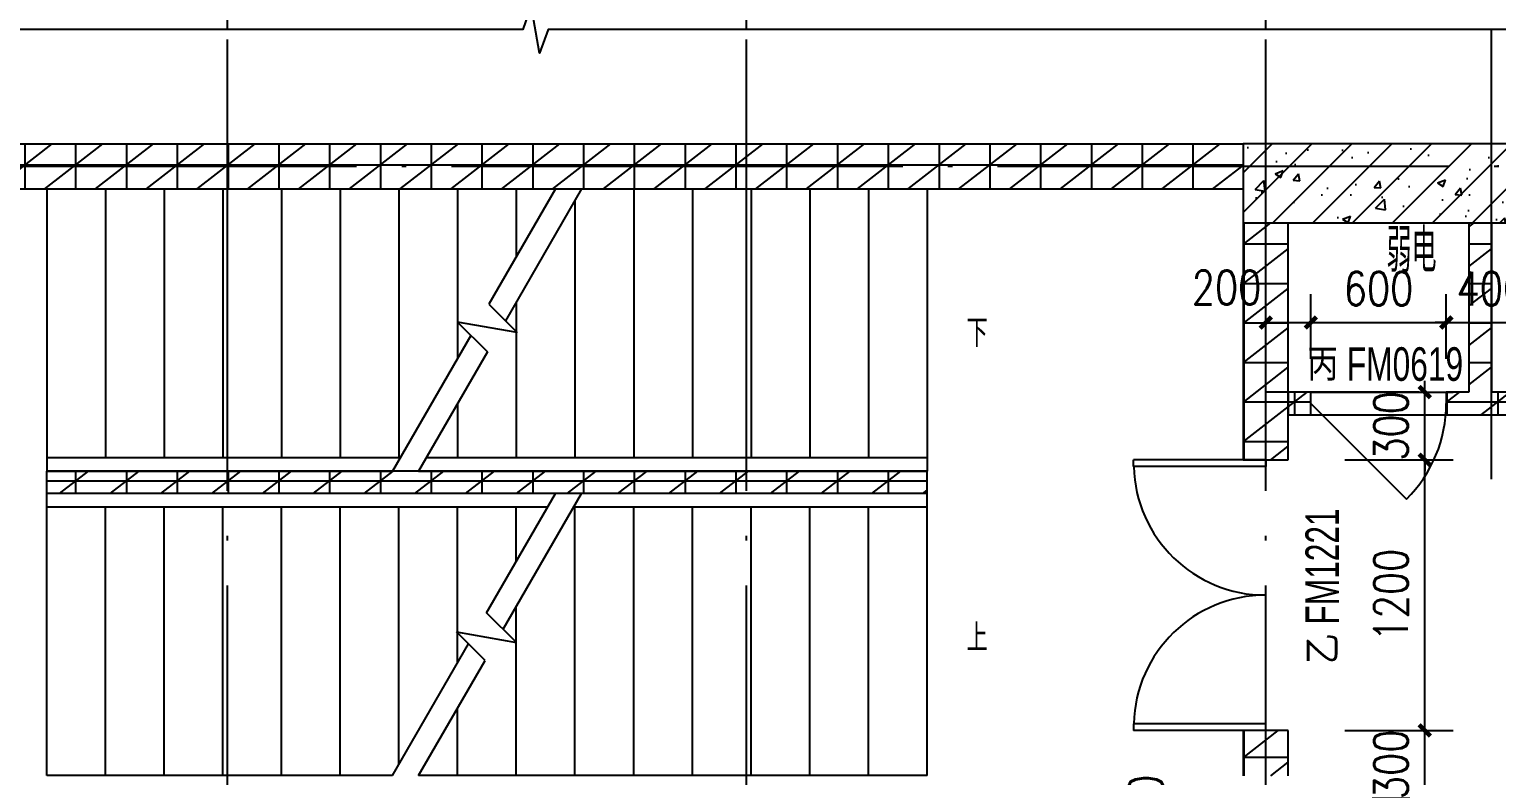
# Model space of a CAD drawing. Extents: x 718358 to 1668613, y -348838 to -159582.
# Drawn here: x 773769 to 780269, y -241406 to -238099 of the extents above; entities that cross this region are included whole.
import ezdxf

# ---------------------------------------------------------------- set-up
doc = ezdxf.new("R2010")
doc.units = 0
doc.header["$LTSCALE"] = 1000
doc.linetypes.add('DOTE', pattern=[2.42, 2, -0.2, 0.02, -0.2])
for name, color, linetype in [('建-墙体', 2, 'Continuous'), ('建-尺寸', 73, 'Continuous'), ('建-影线', 8, 'Continuous'), ('建-房间名', 7, 'Continuous'), ('建-柱子', 6, 'Continuous'), ('建-楼梯', 4, 'Continuous'), ('建-符号', 3, 'Continuous'), ('建-符号说明', 7, 'Continuous'), ('建-轴标', 3, 'Continuous'), ('建-轴网', 14, 'DOTE'), ('建-门', 4, 'Continuous'), ('建-门窗-编号', 7, 'Continuous')]:
    doc.layers.add(name, color=color, linetype=linetype)
doc.styles.add('_TCH_DIM', font='gt单线西文.shx', dxfattribs={"width": 0.8, "bigfont": 'gt单线中文.shx'})
doc.styles.add('_TCH_WINDOW', font='gt单线西文.shx', dxfattribs={"height": 3.5, "bigfont": 'gt单线中文.shx'})
doc.styles.add('DIM_FONT', font='SIMPLEX.shx', dxfattribs={"width": 0.8, "bigfont": 'GBCBIG.shx'})
doc.dimstyles.new('DIMN50', dxfattribs={"dimscale": 0.5, "dimtxt": 300, "dimasz": 100, "dimexe": 250, "dimexo": 300, "dimgap": 150, "dimtad": 1, "dimdec": 0, "dimzin": 0, "dimdsep": 46, "dimtxsty": 'DIM_FONT', "dimblk": 'ARCHTICK', "dimcen": 0.09, "dimdle": 1, "dimclrt": 7, "dimazin": 2, "dimtfac": 1, "dimtdec": 0, "dimtix": 1, "dimtmove": 2, "dimatfit": 3, "dimldrblk": 'ARCHTICK', "dimfxl": 1, "dimtolj": 1, "dimtzin": 0, "dimarcsym": 0})
pattern_1 = [(0, (0, 0), (0, 175), []), (37.875, (200, 0), (-84.807639, 109.038328), []), (90, (200, 0), (-225, 1e-14), [])]

# ---------------------------------------------------------------- blocks, each defined once
blk = doc.blocks.new('_ArchTick')
at = {"color": 0, "linetype": 'ByBlock', "const_width": 0.4}
blk.add_lwpolyline([(-0.5, -0.5), (0.5, 0.5)], dxfattribs=at)
blk = doc.blocks.new('*D3001')
at = {"layer": 'Defpoints', "color": 0, "transparency": 16777216}
for p in [(779445.9, -239398.1), (779245.9, -239708.6), (779445.9, -239708.6)]:
    blk.add_point(p, dxfattribs=at)
at = {"layer": '建-尺寸', "color": 0, "lineweight": -2, "transparency": 16777216}
for p, q in [((779245.9, -239558.6), (779245.9, -239273.1)), ((779445.9, -239558.6), (779445.9, -239273.1)), ((779245.4, -239398.1), (779446.4, -239398.1))]:
    blk.add_line(p, q, dxfattribs=at)
at = {"layer": '建-尺寸', "color": 0, "lineweight": -2, "transparency": 16777216, "xscale": 50, "yscale": 50, "zscale": 50, "rotation": 180}
blk.add_blockref('_ArchTick', (779245.9, -239398.1), dxfattribs=at)
at = {"layer": '建-尺寸', "color": 0, "lineweight": -2, "transparency": 16777216, "xscale": 50, "yscale": 50, "zscale": 50}
blk.add_blockref('_ArchTick', (779445.9, -239398.1), dxfattribs=at)
at = {"layer": '建-尺寸', "color": 7, "transparency": 16777216, "insert": (779072.5, -239243.1), "char_height": 150, "attachment_point": 5, "style": 'DIM_FONT'}
blk.add_mtext('\\A1;200', dxfattribs=at)
blk = doc.blocks.new('*D3002')
at = {"layer": 'Defpoints', "color": 0, "transparency": 16777216}
for p in [(780045.9, -239398.1), (779445.9, -239708.6), (780045.9, -239708.6)]:
    blk.add_point(p, dxfattribs=at)
at = {"layer": '建-尺寸', "color": 0, "lineweight": -2, "transparency": 16777216}
for p, q in [((779445.9, -239558.6), (779445.9, -239273.1)), ((780045.9, -239558.6), (780045.9, -239273.1)), ((779445.4, -239398.1), (780046.4, -239398.1))]:
    blk.add_line(p, q, dxfattribs=at)
at = {"layer": '建-尺寸', "color": 0, "lineweight": -2, "transparency": 16777216, "xscale": 50, "yscale": 50, "zscale": 50, "rotation": 180}
blk.add_blockref('_ArchTick', (779445.9, -239398.1), dxfattribs=at)
at = {"layer": '建-尺寸', "color": 0, "lineweight": -2, "transparency": 16777216, "xscale": 50, "yscale": 50, "zscale": 50}
blk.add_blockref('_ArchTick', (780045.9, -239398.1), dxfattribs=at)
at = {"layer": '建-尺寸', "color": 7, "transparency": 16777216, "insert": (779745.9, -239248.1), "char_height": 150, "attachment_point": 5, "style": 'DIM_FONT'}
blk.add_mtext('\\A1;600', dxfattribs=at)
blk = doc.blocks.new('*D3003')
at = {"layer": 'Defpoints', "color": 0, "transparency": 16777216}
for p in [(780445.9, -239398.1), (780045.9, -239708.6), (780445.9, -239708.6)]:
    blk.add_point(p, dxfattribs=at)
at = {"layer": '建-尺寸', "color": 0, "lineweight": -2, "transparency": 16777216}
for p, q in [((780045.9, -239558.6), (780045.9, -239273.1)), ((780445.9, -239558.6), (780445.9, -239273.1)), ((780045.9, -239398.1), (779995.9, -239398.1)), ((780045.9, -239398.1), (780445.9, -239398.1)), ((780445.9, -239398.1), (780495.9, -239398.1))]:
    blk.add_line(p, q, dxfattribs=at)
at = {"layer": '建-尺寸', "color": 0, "lineweight": -2, "transparency": 16777216, "xscale": 50, "yscale": 50, "zscale": 50}
blk.add_blockref('_ArchTick', (780045.9, -239398.1), dxfattribs=at)
at = {"layer": '建-尺寸', "color": 0, "lineweight": -2, "transparency": 16777216, "xscale": 50, "yscale": 50, "zscale": 50, "rotation": 180}
blk.add_blockref('_ArchTick', (780445.9, -239398.1), dxfattribs=at)
at = {"layer": '建-尺寸', "color": 7, "transparency": 16777216, "insert": (780245.9, -239248.1), "char_height": 150, "attachment_point": 5, "style": 'DIM_FONT'}
blk.add_mtext('\\A1;400', dxfattribs=at)
blk = doc.blocks.new('*D3020')
at = {"layer": 'Defpoints', "color": 0, "transparency": 16777216}
for p in [(779445.9, -241206), (779950.8, -241206), (779445.9, -241506.3)]:
    blk.add_point(p, dxfattribs=at)
at = {"layer": '建-尺寸', "color": 0, "lineweight": -2, "transparency": 16777216}
for p, q in [((779950.8, -241206), (779950.8, -241156)), ((779595.9, -241206), (780075.8, -241206)), ((779950.8, -241506.3), (779950.8, -241206)), ((779595.9, -241506.3), (780075.8, -241506.3)), ((779950.8, -241506.3), (779950.8, -241556.3))]:
    blk.add_line(p, q, dxfattribs=at)
at = {"layer": '建-尺寸', "color": 0, "lineweight": -2, "transparency": 16777216, "xscale": 50, "yscale": 50, "zscale": 50}
for p, rotation in [((779950.8, -241206), 270), ((779950.8, -241506.3), 90)]:
    blk.add_blockref('_ArchTick', p, dxfattribs=dict(at, rotation=rotation))
at = {"layer": '建-尺寸', "color": 7, "transparency": 16777216, "insert": (779800.8, -241356.2), "char_height": 150, "attachment_point": 5, "rotation": 90, "style": 'DIM_FONT'}
blk.add_mtext('\\A1;300', dxfattribs=at)
blk = doc.blocks.new('*D3021')
at = {"layer": 'Defpoints', "color": 0, "transparency": 16777216}
for p in [(779445.9, -240006.3), (779950.8, -240006.3), (779445.9, -241206)]:
    blk.add_point(p, dxfattribs=at)
at = {"layer": '建-尺寸', "color": 0, "lineweight": -2, "transparency": 16777216}
for p, q in [((779595.9, -240006.3), (780075.8, -240006.3)), ((779950.8, -241206.5), (779950.8, -240005.8)), ((779595.9, -241206), (780075.8, -241206))]:
    blk.add_line(p, q, dxfattribs=at)
at = {"layer": '建-尺寸', "color": 0, "lineweight": -2, "transparency": 16777216, "xscale": 50, "yscale": 50, "zscale": 50}
for p, rotation in [((779950.8, -240006.3), 90), ((779950.8, -241206), 270)]:
    blk.add_blockref('_ArchTick', p, dxfattribs=dict(at, rotation=rotation))
at = {"layer": '建-尺寸', "color": 7, "transparency": 16777216, "insert": (779800.8, -240606.2), "char_height": 150, "attachment_point": 5, "rotation": 90, "style": 'DIM_FONT'}
blk.add_mtext('\\A1;1200', dxfattribs=at)
blk = doc.blocks.new('*D3022')
at = {"layer": 'Defpoints', "color": 0, "transparency": 16777216}
for p in [(779445.9, -239706.3), (779950.8, -239706.3), (779445.9, -240006.3)]:
    blk.add_point(p, dxfattribs=at)
at = {"layer": '建-尺寸', "color": 0, "lineweight": -2, "transparency": 16777216}
for p, q in [((779950.8, -239706.3), (779950.8, -239656.3)), ((779595.9, -239706.3), (780075.8, -239706.3)), ((779950.8, -240006.3), (779950.8, -239706.3)), ((779595.9, -240006.3), (780075.8, -240006.3)), ((779950.8, -240006.3), (779950.8, -240056.3))]:
    blk.add_line(p, q, dxfattribs=at)
at = {"layer": '建-尺寸', "color": 0, "lineweight": -2, "transparency": 16777216, "xscale": 50, "yscale": 50, "zscale": 50}
for p, rotation in [((779950.8, -239706.3), 270), ((779950.8, -240006.3), 90)]:
    blk.add_blockref('_ArchTick', p, dxfattribs=dict(at, rotation=rotation))
at = {"layer": '建-尺寸', "color": 7, "transparency": 16777216, "insert": (779800.8, -239856.3), "char_height": 150, "attachment_point": 5, "rotation": 90, "style": 'DIM_FONT'}
blk.add_mtext('\\A1;300', dxfattribs=at)
blk = doc.blocks.new('*D3031')
at = {"layer": 'Defpoints', "color": 0, "transparency": 16777216}
for p in [(778865.4, -241506.3), (779114.9, -241506.3), (779114.9, -241606.5)]:
    blk.add_point(p, dxfattribs=at)
at = {"layer": '建-尺寸', "color": 0, "lineweight": -2, "transparency": 16777216}
for p, q in [((778865.4, -241506.3), (778865.4, -241456.3)), ((778964.9, -241506.3), (778740.4, -241506.3)), ((778865.4, -241606.5), (778865.4, -241506.3)), ((778964.9, -241606.5), (778740.4, -241606.5)), ((778865.4, -241606.5), (778865.4, -241656.5))]:
    blk.add_line(p, q, dxfattribs=at)
at = {"layer": '建-尺寸', "color": 0, "lineweight": -2, "transparency": 16777216, "xscale": 50, "yscale": 50, "zscale": 50}
for p, rotation in [((778865.4, -241506.3), 270), ((778865.4, -241606.5), 90)]:
    blk.add_blockref('_ArchTick', p, dxfattribs=dict(at, rotation=rotation))
at = {"layer": '建-尺寸', "color": 7, "transparency": 16777216, "insert": (778715.4, -241556.4), "char_height": 150, "attachment_point": 5, "rotation": 90, "style": 'DIM_FONT'}
blk.add_mtext('\\A1;100', dxfattribs=at)

msp = doc.modelspace()

# ---------------------------------------------------------------- hatches: boundary and pattern name
at = {"layer": '建-影线'}
h = msp.add_hatch(dxfattribs=at)
h.set_pattern_fill('空心砖', color=256, scale=50, style=0)
h.set_pattern_definition(pattern_1)
h.paths.add_polyline_path([(772445.9, -238606.3), (772445.9, -238806.3), (779145.9, -238806.3), (779145.9, -238606.3)])
h = msp.add_hatch(dxfattribs=at)
h.set_pattern_fill('钢筋混凝土', color=256, scale=50, style=0)
h.set_pattern_definition([(45, (0, 0), (-88.388348, 88.388348), []), (50, (0, 0), (358.63009, -31.37607), [37.5, -412.5]), (355, (0, 0), (-69.37567, 376.09607), [30, -330]), (100.4514, (29.9, -2.6), (289.25469, 344.71977), [31.8701, -350.57106]), (46.1842, (0, 100), (533.62052, -82.7595), [56.25, -618.75]), (96.6356, (44.47, 93.1), (467.33135, 487.05894), [47.80514, -525.8565]), (351.1842, (0, 100), (467.33097, 487.0593), [45, -495]), (21, (50, 75), (298.45353, -201.30945), [37.5, -412.5]), (326, (50, 75), (121.65767, 362.57502), [30, -330]), (71.4514, (74.87, 58.22), (420.11131, 161.26525), [31.8701, -350.57106]), (37.5, (0, 0), (6.079928, 166.446927), [0, -326, 0, -335, 0, -331.25]), (7.5, (0, 0), (131.53477, 197.205856), [0, -191, 0, -318.5, 0, -126.25]), (327.5, (-111.5, 0), (266.911218, -11.277436), [0, -125, 0, -390, 0, -517.5]), (317.5, (-161.5, 0), (291.593085, 50.05249), [0, -162.5, 0, -259, 0, -367.5])])
h.paths.add_polyline_path([(781345.9, -238956.3), (781345.9, -241606.3), (781645.9, -241606.3), (781645.9, -238606.3), (779145.9, -238606.3), (779145.9, -238956.3)])
h = msp.add_hatch(dxfattribs=at)
h.set_pattern_fill('空心砖', color=256, scale=50, style=0)
h.set_pattern_definition(pattern_1)
h.paths.add_polyline_path([(779345.9, -238956.3), (779145.9, -238956.3), (779145.9, -240006.3), (779345.9, -240006.3)])
h = msp.add_hatch(dxfattribs=at)
h.set_pattern_fill('空心砖', color=256, scale=50, style=0)
h.set_pattern_definition(pattern_1)
h.paths.add_polyline_path([(780245.9, -238956.3), (780145.9, -238956.3), (780145.9, -239706.5), (780212.6, -239739.9), (780245.9, -239706.5)])
h = msp.add_hatch(dxfattribs=at)
h.set_pattern_fill('空心砖', color=256, scale=50, style=0)
h.set_pattern_definition(pattern_1)
h.paths.add_polyline_path([(779345.9, -239806.5), (779445.9, -239806.5), (779445.9, -239706.5), (779345.9, -239706.5)])
h = msp.add_hatch(dxfattribs=at)
h.set_pattern_fill('空心砖', color=256, scale=50, style=0)
h.set_pattern_definition(pattern_1)
h.paths.add_polyline_path([(780145.9, -239706.5), (780045.9, -239706.5), (780045.9, -239806.5), (780245.9, -239806.5), (780212.6, -239739.9)])
h = msp.add_hatch(dxfattribs=at)
h.set_pattern_fill('空心砖', color=256, scale=50, style=0)
h.set_pattern_definition(pattern_1)
h.paths.add_polyline_path([(780245.9, -239806.5), (780445.9, -239806.5), (780445.9, -239706.5), (780245.9, -239706.5), (780212.6, -239739.9)])
h = msp.add_hatch(dxfattribs=at)
h.set_pattern_fill('空心砖', color=256, scale=50, style=0)
h.set_pattern_definition(pattern_1)
h.paths.add_polyline_path([(777745.9, -240056.2), (773845.9, -240056.2), (773845.9, -240156.2), (777745.9, -240156.2)])
h = msp.add_hatch(dxfattribs=at)
h.set_pattern_fill('空心砖', color=256, scale=50, style=0)
h.set_pattern_definition(pattern_1)
h.paths.add_polyline_path([(779345.9, -241406.5), (779345.9, -241206.3), (779145.9, -241206.3), (779145.9, -241406.5)])

# ---------------------------------------------------------------- linework, layer by layer
at = {"layer": '建-墙体'}
for p, q in [((772445.9, -238606.3), (779145.9, -238606.3)), ((779145.9, -238606.3), (779145.9, -238806.3)), ((772445.9, -238806.3), (779145.9, -238806.3)), ((779145.9, -238956.3), (779145.9, -240006.3)), ((779345.9, -240006.3), (779345.9, -238956.3)), ((780145.9, -238956.3), (780145.9, -239706.5)), ((780245.9, -238956.3), (780245.9, -239706.5)), ((779445.9, -239706.5), (779345.9, -239706.5)), ((779345.9, -239706.5), (779345.9, -239806.5)), ((779445.9, -239806.5), (779445.9, -239706.5)), ((780145.9, -239706.5), (780045.9, -239706.5)), ((780045.9, -239706.5), (780045.9, -239806.5)), ((780445.9, -239706.5), (780245.9, -239706.5)), ((779345.9, -239806.5), (779445.9, -239806.5)), ((780045.9, -239806.5), (780245.9, -239806.5)), ((780245.9, -239806.5), (780445.9, -239806.5)), ((777745.9, -240056.2), (773845.9, -240056.2)), ((773845.9, -240156.2), (773845.9, -240056.2)), ((777745.9, -240156.2), (777745.9, -240056.2)), ((779145.9, -240006.3), (779345.9, -240006.3)), ((777745.9, -240156.2), (773845.9, -240156.2)), ((779345.9, -241206.3), (779145.9, -241206.3)), ((779145.9, -241206.3), (779145.9, -241406.5)), ((779345.9, -241406.5), (779345.9, -241206.3))]:
    msp.add_line(p, q, dxfattribs=at)
at = {"layer": '建-柱子'}
for p, q in [((781645.9, -238606.3), (779145.9, -238606.3)), ((779145.9, -238606.3), (779145.9, -238956.3)), ((779145.9, -238956.3), (781345.9, -238956.3))]:
    msp.add_line(p, q, dxfattribs=at)
at = {"layer": '建-楼梯'}
for p, q in [((773845.9, -238806.2), (776099, -238806.2)), ((773845.9, -238806.2), (773845.9, -239996.2)), ((774105.9, -238806.2), (774105.9, -239996.2)), ((774365.9, -238806.2), (774365.9, -239996.2)), ((774625.9, -238806.2), (774625.9, -239996.2)), ((774885.9, -238806.2), (774885.9, -239996.2)), ((775145.9, -238806.2), (775145.9, -239996.2)), ((775405.9, -238806.2), (775405.9, -239996.2)), ((775665.9, -238806.2), (775665.9, -239396)), ((776099, -238806.2), (775804.3, -239316.8)), ((776214.5, -238806.2), (775877.5, -239390)), ((775925.9, -238806.2), (775925.9, -239106)), ((776214.5, -238806.2), (777745.9, -238806.2)), ((776445.9, -238806.2), (776445.9, -239996.2)), ((776705.9, -238806.2), (776705.9, -239996.2)), ((776965.9, -238806.2), (776965.9, -239996.2)), ((777225.9, -238806.2), (777225.9, -239996.2)), ((777485.9, -238806.2), (777485.9, -239996.2)), ((777745.9, -238806.2), (777745.9, -239996.2)), ((776185.9, -238855.7), (776185.9, -239996.2)), ((775804.3, -239316.8), (775930.4, -239442.9)), ((775925.9, -239306), (775925.9, -239438.4)), ((775930.4, -239442.9), (775665.5, -239396.2)), ((775665.5, -239396.2), (775797.6, -239528.3)), ((775665.9, -239396.6), (775665.9, -239556.3)), ((775724.4, -239455.1), (775377.4, -240056.2)), ((775925.9, -239445.8), (775925.9, -239996.2)), ((775797.6, -239528.3), (775492.8, -240056.2)), ((775665.9, -239756.3), (775665.9, -239996.2)), ((773845.9, -239996.2), (773845.9, -240056.2)), ((773845.9, -239996.2), (775412, -239996.2)), ((773845.9, -239996.2), (773845.9, -240056.2)), ((775527.5, -239996.2), (777745.9, -239996.2)), ((777745.9, -239996.2), (777745.9, -240056.2)), ((777745.9, -239996.2), (777745.9, -240056.2)), ((773845.9, -240056.2), (775377.4, -240056.2)), ((773845.9, -240056.2), (775377.4, -240056.2)), ((775492.8, -240056.2), (777745.9, -240056.2)), ((775492.8, -240056.2), (777745.9, -240056.2)), ((776099, -240156.2), (773845.9, -240156.2)), ((773845.9, -240216.2), (773845.9, -240156.2)), ((776099, -240156.2), (773845.9, -240156.2)), ((773845.9, -240216.2), (773845.9, -240156.2)), ((775794.3, -240684), (776099, -240156.2)), ((775867.5, -240757.2), (776214.5, -240156.2)), ((777745.9, -240156.2), (776214.5, -240156.2)), ((777745.9, -240156.2), (776214.5, -240156.2)), ((777745.9, -240216.2), (777745.9, -240156.2)), ((777745.9, -240216.2), (777745.9, -240156.2)), ((773845.9, -241406.2), (773845.9, -240216.2)), ((776064.4, -240216.2), (773845.9, -240216.2)), ((774105.9, -241406.2), (774105.9, -240216.2)), ((774365.9, -241406.2), (774365.9, -240216.2)), ((774625.9, -241406.2), (774625.9, -240216.2)), ((774885.9, -241406.2), (774885.9, -240216.2)), ((775145.9, -241406.2), (775145.9, -240216.2)), ((775405.9, -241356.7), (775405.9, -240216.2)), ((775665.9, -240766.5), (775665.9, -240216.2)), ((775925.9, -240456), (775925.9, -240216.2)), ((777745.9, -240216.2), (776179.9, -240216.2)), ((776185.9, -241406.2), (776185.9, -240216.2)), ((776445.9, -241406.2), (776445.9, -240216.2)), ((776705.9, -241406.2), (776705.9, -240216.2)), ((776965.9, -241406.2), (776965.9, -240216.2)), ((777225.9, -241406.2), (777225.9, -240216.2)), ((777485.9, -241406.2), (777485.9, -240216.2)), ((777745.9, -241406.2), (777745.9, -240216.2)), ((775926.3, -240816.1), (775794.3, -240684)), ((775925.9, -240815.7), (775925.9, -240656)), ((775787.6, -240895.6), (775661.5, -240769.4)), ((775661.5, -240769.4), (775926.3, -240816.1)), ((775665.9, -240906.3), (775665.9, -240773.9)), ((775377.4, -241406.2), (775714.4, -240822.4)), ((775925.9, -241406.2), (775925.9, -240816.3)), ((775492.8, -241406.2), (775787.6, -240895.6)), ((775665.9, -241406.2), (775665.9, -241106.3)), ((775377.4, -241406.2), (773845.9, -241406.2)), ((777745.9, -241406.2), (775492.8, -241406.2))]:
    msp.add_line(p, q, dxfattribs=at)
at = {"layer": '建-符号'}
msp.add_lwpolyline([(782478.1, -238098.8), (776066.8, -238098.8), (776028.5, -238203.8), (775991.5, -237993.8), (775954.3, -238098.8), (769543, -238098.8)], dxfattribs=at)
for points in [[(773715.9, -239431.2, 0, 0, 0), (775515.9, -239431.2, 40, 0, 0), (775665.9, -239431.2, 0, 0, 0)], [(777875.9, -239431.2, 0, 0, 0), (776075.9, -239431.2, 40, 0, 0), (775925.9, -239431.2, 0, 0, 0)], [(773715.9, -240781.2, 0, 0, 0), (775515.9, -240781.2, 40, 0, 0), (775665.9, -240781.2, 0, 0, 0)], [(777875.9, -240781.2, 0, 0, 0), (776075.9, -240781.2, 40, 0, 0), (775925.9, -240781.2, 0, 0, 0)]]:
    msp.add_lwpolyline(points, format="xyseb", dxfattribs=at)
at = {"layer": '建-轴标'}
for p, q in [((774645.9, -238098.8), (774646.4, -236348.6)), ((776945.9, -238098.8), (776946.4, -236348.6)), ((779245.9, -238098.8), (779246.4, -236348.6))]:
    msp.add_line(p, q, dxfattribs=at)
at = {"layer": '建-轴网'}
for p, q in [((774645.9, -244983.7), (774645.9, -238098.8)), ((776945.9, -244983.7), (776945.9, -238098.8)), ((779245.9, -244983.7), (779245.9, -238098.8)), ((780245.9, -240091.7), (780245.9, -238098.8)), ((782478.1, -238706.3), (769543, -238706.3)), ((782345.9, -239706.5), (779245.9, -239706.5))]:
    msp.add_line(p, q, dxfattribs=at)
at = {"layer": '建-门'}
for p, q in [((779445.9, -239706.5), (780045.9, -239706.5)), ((779445.9, -239756.5), (779870.2, -240180.8)), ((779445.9, -239806.5), (780045.9, -239806.5)), ((779245.9, -240006.3), (778660.9, -240006.3)), ((778660.9, -240036.3), (778660.9, -240006.3)), ((779245.9, -240036.3), (778660.9, -240036.3)), ((779245.9, -240006.3), (779245.9, -240036.3)), ((779245.9, -241176.3), (778660.9, -241176.3)), ((778660.9, -241176.3), (778660.9, -241206.3)), ((779245.9, -241206.3), (778660.9, -241206.3)), ((779245.9, -241206.3), (779245.9, -241176.3))]:
    msp.add_line(p, q, dxfattribs=at)
for centre, radius, start, end in [((779445.9, -239756.5), 600, 315, 0), ((779245.9, -240021.3), 585, 181.46928, 270), ((779245.9, -241191.3), 585, 90, 178.53072)]:
    msp.add_arc(centre, radius, start, end, dxfattribs=at)

# ---------------------------------------------------------------- texts
at = {"layer": '建-房间名', "style": 'DIM_FONT', "width": 0.8}
msp.add_text('弱电', height=192.91, dxfattribs=at).set_placement((779780.7, -239175.3))
at = {"layer": '建-符号说明', "style": '_TCH_DIM', "width": 0.8}
for s, p in [('下', (777920.9, -239506.2)), ('上', (777920.9, -240856.2))]:
    msp.add_text(s, height=122.8, dxfattribs=at).set_placement(p)
at = {"layer": '建-门窗-编号', "style": '_TCH_WINDOW'}
for s, rotation, p in [('丙', 0, (779430.4, -239656.5)), ('乙', 90, (779570.9, -240911.8))]:
    msp.add_text(s, height=143.3, rotation=rotation, dxfattribs=at).set_placement(p)
at = {"layer": '建-门窗-编号', "style": '_TCH_WINDOW', "width": 0.705882}
for s, rotation, p in [('FM0619', 0, (779605.4, -239656.5)), ('FM1221', 90, (779570.9, -240736.8))]:
    msp.add_text(s, height=148.75, rotation=rotation, dxfattribs=at).set_placement(p)

# ---------------------------------------------------------------- dimensions: what is measured, and where the dimension line sits
at = {"layer": '建-尺寸'}
dim = msp.add_linear_dim(base=(779445.9, -239398.1), p1=(779245.9, -239708.6), p2=(779445.9, -239708.6), angle=0, dimstyle='DIMN50', dxfattribs=at)
dim.commit()
dim.dimension.update_dxf_attribs({"geometry": '*D3001', "text_midpoint": (779072.5, -239243.1), "dimtype": 161})
for p1, p2, distance, picture, middle in [((779445.9, -239708.6), (780045.9, -239708.6), 310.5, '*D3002', (779745.9, -239248.1)), ((780045.9, -239708.6), (780445.9, -239708.6), 310.5, '*D3003', (780245.9, -239248.1)), ((779445.9, -240006.3), (779445.9, -239706.3), -504.8, '*D3022', (779800.8, -239856.3)), ((779445.9, -241206), (779445.9, -240006.3), -504.8, '*D3021', (779800.8, -240606.2)), ((779445.9, -241506.3), (779445.9, -241206), -504.8, '*D3020', (779800.8, -241356.2)), ((779114.9, -241606.5), (779114.9, -241506.3), 249.5, '*D3031', (778715.4, -241556.4))]:
    dim = msp.add_aligned_dim(p1=p1, p2=p2, distance=distance, dimstyle='DIMN50', dxfattribs=at)
    dim.commit()
    dim.dimension.update_dxf_attribs({"geometry": picture, "text_midpoint": middle})

doc.saveas('drawing.dxf')
